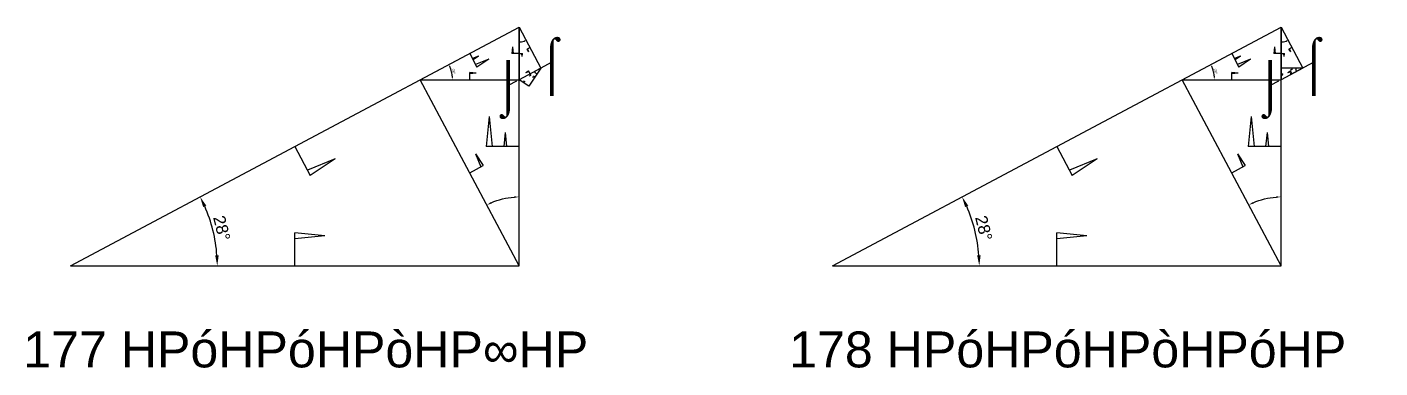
# Model space of a CAD drawing. Header units: millimetres. Extents: x 130683 to 598801, y -2841579 to 24518.
# Drawn here: x 256866 to 302111, y -1515836 to -1504452 of the extents above; entities that cross this region are included whole.
import ezdxf
from ezdxf.enums import TextEntityAlignment as Align

# ---------------------------------------------------------------- set-up
doc = ezdxf.new("R2010")
doc.units = ezdxf.units.MM
doc.header["$PDMODE"] = 35
doc.linetypes.add('DASHED', pattern=[19.05, 12.7, -6.35])
for name, color, linetype in [('BASE', 170, 'Continuous'), ('HYPOTENUSE', 20, 'Continuous'), ('PERPENDICULAR', 90, 'Continuous')]:
    doc.layers.add(name, color=color, linetype=linetype)
doc.styles.add('Arial', font='arial_0.ttf')
doc.dimstyles.new('ISO-25', dxfattribs={"dimtxt": 250, "dimasz": 100, "dimexe": 1.25, "dimexo": 0.625, "dimgap": 100, "dimtad": 1, "dimdec": 0, "dimtxsty": 'Arial', "dimcen": 2.5, "dimadec": 0, "dimazin": 0, "dimtfac": 1, "dimtdec": 0, "dimtmove": 0, "dimatfit": 3, "dimfxl": 1, "dimarcsym": 0})

# ---------------------------------------------------------------- blocks, each defined once
blk = doc.blocks.new('*D11')
at = {"color": 0, "lineweight": -2, "ltscale": 100, "transparency": 16777216}
blk.add_arc((0, 0), 4906, 4.0884, 23.9116, dxfattribs=at)
at = {"color": 0, "ltscale": 100, "transparency": 16777216}
for points in [[(4432, 1963), (4537, 2014), (4332, 2303)], [(4952, 352), (4835, 348), (4906, 0)]]:
    blk.add_solid(points, dxfattribs=at)
at = {"layer": 'Defpoints', "color": 0, "ltscale": 100, "transparency": 16777216}
for p in [(15000, 7976), (4841, 796), (0, 0), (0, 0), (15000, 0)]:
    blk.add_point(p, dxfattribs=at)
at = {"color": 0, "ltscale": 100, "transparency": 16777216, "insert": (5055, 1260), "char_height": 400, "attachment_point": 5, "rotation": 284, "style": 'Arial'}
blk.add_mtext('28°', dxfattribs=at)
blk = doc.blocks.new('SanjoyNathGeometrifyingTrigonometryFundamentalLockedSet')
at = {"color": 114, "linetype": 'DASHED', "ltscale": 100, "true_color": 0x139b48}
for p, q in [((14000, 4987.8), (13900, 3987.8)), ((14000, 4987.8), (14100, 3987.8)), ((15000, 3987.8), (13900, 3987.8))]:
    blk.add_line(p, q, dxfattribs=at)
at = {"color": 242, "linetype": 'DASHED', "ltscale": 100, "true_color": 0xcd2027}
for p, q in [((7500, 3987.8), (8016.4, 3016.6)), ((8852.4, 3574.3), (7922.5, 3193.2)), ((8852.4, 3574.3), (8016.4, 3016.6))]:
    blk.add_line(p, q, dxfattribs=at)
at = {"color": 159, "linetype": 'DASHED', "ltscale": 100, "true_color": 0x22346e}
for p, q in [((7500, 0), (7500, 1100)), ((8500, 1000), (7500, 1100)), ((8500, 1000), (7500, 900))]:
    blk.add_line(p, q, dxfattribs=at)
at = {"layer": 'BASE'}
blk.add_line((0, 0), (15000, 0), dxfattribs=at)
at = {"layer": 'HYPOTENUSE'}
blk.add_line((0, 0), (15000, 7975.6), dxfattribs=at)
at = {"layer": 'PERPENDICULAR'}
blk.add_line((15000, 0), (15000, 7975.6), dxfattribs=at)
at = {"color": 4, "ltscale": 100}
dim = blk.add_angular_dim_2l(base=(4841, 795.6), line1=((0, 0), (15000, 0)), line2=((0, 0), (15000, 7975.6)), dimstyle='ISO-25', override={"dimtxt": 400, "dimasz": 350, "dimgap": 100}, dxfattribs=at)
dim.commit()
dim.dimension.update_dxf_attribs({"geometry": '*D11', "text_midpoint": (5055.4, 1260.5)})

msp = doc.modelspace()

# ---------------------------------------------------------------- linework, layer by layer
at = {"linetype": 'DASHED', "ltscale": 70}
for p, q in [((274415, -1505628), (272958, -1506403)), ((299898, -1505628), (298440, -1506403))]:
    msp.add_line(p, q, dxfattribs=at)

# ---------------------------------------------------------------- block references
at = {"linetype": 'DASHED'}
for p in [(258322, -1512427), (283805, -1512427)]:
    msp.add_blockref('SanjoyNathGeometrifyingTrigonometryFundamentalLockedSet', p, dxfattribs=at)
at = {"linetype": 'DASHED', "ltscale": 100}
for p, xscale, yscale, zscale, rotation in [((273322, -1512427), -0.4694715627858909, 0.4694715627858909, 0.4694715627858909, 298), ((273322, -1504452), -0.10347319824735, 0.10347319824735, 0.10347319824735, 118), ((298805, -1512427), -0.4694715627858909, 0.4694715627858909, 0.4694715627858909, 298), ((298805, -1504452), -0.10347319824735, 0.10347319824735, 0.10347319824735, 118), ((274051, -1505822), -0.04857772408763799, 0.04857772408763799, 0.048577724087638, 56.00000000000116), ((299533, -1505822), 0.048577724087638, 0.048577724087638, 0.048577724087638, 180)]:
    msp.add_blockref('SanjoyNathGeometrifyingTrigonometryFundamentalLockedSet', p, dxfattribs=dict(at, xscale=xscale, yscale=yscale, zscale=zscale, rotation=rotation))
at = {"linetype": 'DASHED', "ltscale": 100, "xscale": 0.220403548264628, "yscale": 0.220403548264628, "zscale": 0.220403548264628}
for p in [(270016, -1506210), (295499, -1506210)]:
    msp.add_blockref('SanjoyNathGeometrifyingTrigonometryFundamentalLockedSet', p, dxfattribs=at)

# ---------------------------------------------------------------- texts
at = {"linetype": 'DASHED', "ltscale": 100, "style": 'Arial'}
for s, p in [('⌠', (274415, -1505628)), ('⌠', (299898, -1505628)), ('⌡', (272958, -1506403)), ('⌡', (298440, -1506403)), ('177 HPóHPóHPòHP∞HP', (266186, -1515219)), ('178 HPóHPóHPòHPóHP', (291669, -1515219))]:
    msp.add_text(s, height=1200, dxfattribs=at).set_placement(p, align=Align.MIDDLE_CENTER)

doc.saveas('drawing.dxf')
